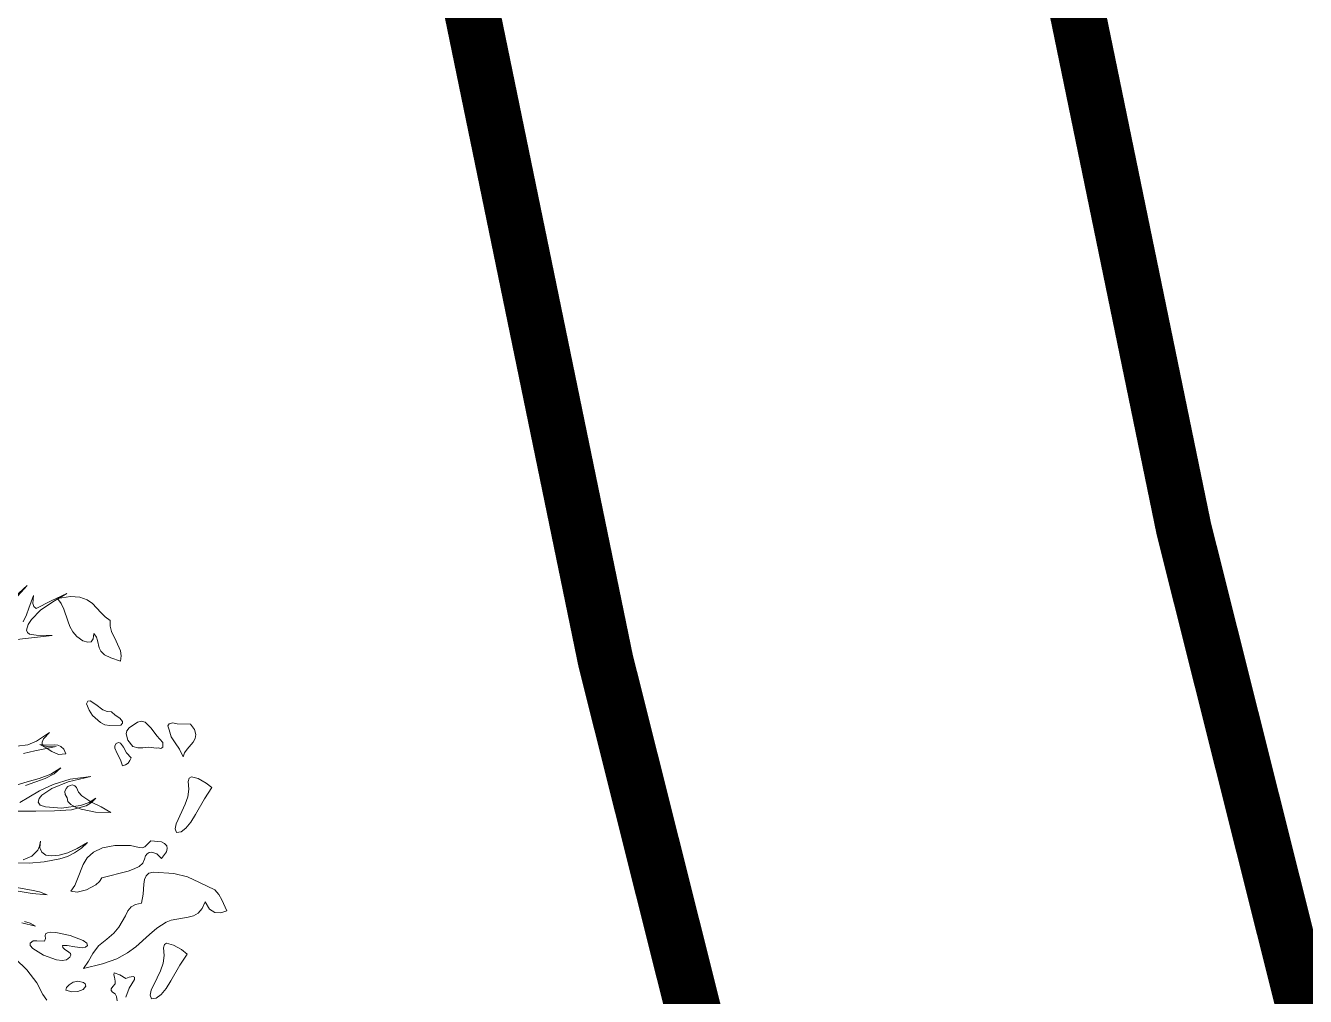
# Model space of a CAD drawing. Header units: inches. Extents: x -8940 to 26362, y -28010 to 990.
# Drawn here: x 4315.853 to 4318.563, y -7318.709 to -7316.653 of the extents above; entities that cross this region are included whole.
import ezdxf

# ---------------------------------------------------------------- set-up
doc = ezdxf.new("R2010")
doc.units = ezdxf.units.IN
doc.header["$MEASUREMENT"] = 0
doc.layers.add('Text', color=7, linetype='Continuous')
doc.layers.add('TREE', color=3, linetype='Continuous', lineweight=15)

# ---------------------------------------------------------------- blocks, each defined once
blk = doc.blocks.new('tree2')
at = {"layer": 'TREE'}
for points in [[(5207.9396, 5947.714), (5207.958, 5947.7183), (5207.9935, 5947.7254), (5207.9814, 5947.7251), (5207.9704, 5947.7269), (5207.9701, 5947.7328), (5207.9725, 5947.7383), (5207.9821, 5947.7485), (5207.9611, 5947.7343), (5207.9467, 5947.7282), (5207.9288, 5947.726)], [(5207.9186, 5947.9003), (5207.9867, 5947.9077), (5207.9605, 5947.9083), (5207.9494, 5947.9101), (5207.946, 5947.9129), (5207.9445, 5947.9169), (5207.9473, 5947.9259), (5207.9525, 5947.9342), (5207.9676, 5947.9496), (5207.9879, 5947.9634), (5208.011, 5947.977), (5207.9848, 5947.965), (5207.9605, 5947.952), (5207.9565, 5947.9557), (5207.9547, 5947.9606), (5207.9562, 5947.9736), (5207.9485, 5947.953), (5207.9445, 5947.9416), (5207.939, 5947.9305)], [(5207.9248, 5947.9668), (5207.9454, 5947.9899), (5207.9251, 5947.9714)], [(5208.0988, 5947.8657), (5208.0831, 5947.871), (5208.0726, 5947.8762), (5208.0668, 5947.882), (5208.0637, 5947.8876), (5208.0613, 5947.8996), (5208.0594, 5947.9051), (5208.0554, 5947.911), (5208.0542, 5947.9024), (5208.0508, 5947.8977), (5208.0452, 5947.8971), (5208.0369, 5947.8993), (5208.0274, 5947.9061), (5208.0209, 5947.9141), (5208.016, 5947.9227), (5208.0123, 5947.9322), (5208.0058, 5947.9513), (5208.0015, 5947.9606), (5207.9957, 5947.9689), (5208.0166, 5947.972), (5208.0323, 5947.9707), (5208.0443, 5947.9667), (5208.0529, 5947.9606), (5208.0665, 5947.9455), (5208.0736, 5947.9384), (5208.0822, 5947.9325), (5208.0819, 5947.9233), (5208.084, 5947.9147), (5208.0917, 5947.8984), (5208.0988, 5947.8827), (5208.1001, 5947.8743), (5208.0988, 5947.8657)], [(5208.0994, 5947.7607), (5208.0813, 5947.7598), (5208.0733, 5947.7613), (5208.0659, 5947.7647), (5208.0529, 5947.7764), (5208.0477, 5947.785), (5208.0431, 5947.7958), (5208.0455, 5947.7998), (5208.0489, 5947.8004), (5208.0582, 5947.7943), (5208.0702, 5947.7857), (5208.077, 5947.7829), (5208.0844, 5947.7823), (5208.0902, 5947.777), (5208.0979, 5947.7718), (5208.1025, 5947.7666), (5208.1022, 5947.7638), (5208.0994, 5947.7607)], [(5208.1576, 5947.7225), (5208.1456, 5947.7241), (5208.1358, 5947.7235), (5208.1275, 5947.7235), (5208.1195, 5947.7256), (5208.1108, 5947.7361), (5208.1081, 5947.7462), (5208.1096, 5947.7512), (5208.1133, 5947.7561), (5208.1272, 5947.7653), (5208.1336, 5947.7669), (5208.1395, 5947.7653), (5208.1496, 5947.7558), (5208.1586, 5947.7429), (5208.1684, 5947.7318), (5208.1684, 5947.7241), (5208.1653, 5947.7222), (5208.161, 5947.7231), (5208.1576, 5947.7225)], [(5208.1789, 5947.753), (5208.1767, 5947.7592), (5208.1792, 5947.7629), (5208.1847, 5947.7641), (5208.1924, 5947.7629), (5208.214, 5947.7623), (5208.2205, 5947.7533), (5208.2226, 5947.7453), (5208.2217, 5947.7385), (5208.2183, 5947.7324), (5208.2087, 5947.721), (5208.2044, 5947.7151), (5208.202, 5947.7087), (5208.1961, 5947.7213), (5208.189, 5947.7315), (5208.1823, 5947.7413), (5208.1789, 5947.753)], [(5208.0917, 5947.7302), (5208.0957, 5947.7318), (5208.0988, 5947.7308), (5208.1041, 5947.7244), (5208.109, 5947.7148), (5208.1164, 5947.7071), (5208.1145, 5947.7025), (5208.1114, 5947.6982), (5208.1071, 5947.6951), (5208.1025, 5947.6936), (5208.0991, 5947.7038), (5208.0936, 5947.7139), (5208.0896, 5947.7228), (5208.0896, 5947.7268), (5208.0917, 5947.7302)], [(5207.9371, 5947.4359), (5207.9593, 5947.4301), (5207.9504, 5947.435), (5207.9411, 5947.4381)], [(5207.9273, 5947.488), (5207.9537, 5947.4837), (5207.9784, 5947.4818), (5207.9661, 5947.4864), (5207.9525, 5947.4892), (5207.9251, 5947.4941)], [(5207.9069, 5947.5342), (5207.9488, 5947.5339), (5207.9738, 5947.5357), (5207.9993, 5947.5406), (5208.0119, 5947.5449), (5208.0236, 5947.5508), (5208.0347, 5947.5582), (5208.0449, 5947.5674), (5208.0279, 5947.5579), (5208.0122, 5947.5508), (5207.9981, 5947.5468), (5207.9861, 5947.5455), (5207.9765, 5947.5471), (5207.9698, 5947.5517), (5207.9667, 5947.5591), (5207.9673, 5947.5696), (5207.9661, 5947.5619), (5207.9633, 5947.5551), (5207.9531, 5947.5452), (5207.939, 5947.5394)], [(5207.9297, 5947.6191), (5207.9599, 5947.6191), (5207.9904, 5947.6195), (5208.0187, 5947.6216), (5208.0424, 5947.6281), (5208.0514, 5947.6333), (5208.0584, 5947.6404), (5208.0474, 5947.6336), (5208.0332, 5947.6287), (5208.0021, 5947.6241), (5207.9756, 5947.6262), (5207.967, 5947.6293), (5207.9639, 5947.6339), (5207.9654, 5947.6398), (5207.9698, 5947.6453), (5207.9861, 5947.6567), (5208.0129, 5947.6675), (5208.0501, 5947.6764), (5208.0162, 5947.6715), (5207.9885, 5947.6629), (5207.9661, 5947.6524), (5207.9482, 5947.6422), (5207.9337, 5947.6336)], [(5207.943, 5947.6613), (5207.9753, 5947.6727), (5207.9898, 5947.6804), (5208.0012, 5947.6903), (5207.9845, 5947.6798), (5207.9654, 5947.6727), (5207.9454, 5947.6675), (5207.926, 5947.6613)], [(5207.9664, 5947.7287), (5207.9778, 5947.7278), (5207.9901, 5947.7284), (5207.996, 5947.7278), (5208.0012, 5947.7253), (5208.0058, 5947.721), (5208.0092, 5947.7133), (5207.9969, 5947.7124), (5207.9864, 5947.717), (5207.9766, 5947.7235), (5207.9664, 5947.7287)], [(5208.1909, 5947.5843), (5208.1986, 5947.5852), (5208.2066, 5947.5914), (5208.2146, 5947.6012), (5208.2223, 5947.6135), (5208.2371, 5947.6394), (5208.2494, 5947.6579), (5208.2399, 5947.6653), (5208.2269, 5947.6726), (5208.2155, 5947.6754), (5208.2118, 5947.6733), (5208.2103, 5947.668), (5208.2115, 5947.6554), (5208.2097, 5947.6428), (5208.2054, 5947.6305), (5208.1998, 5947.6188), (5208.1903, 5947.5984), (5208.1887, 5947.5904), (5208.1909, 5947.5843)], [(5208.0831, 5947.6169), (5208.0671, 5947.6261), (5208.0502, 5947.6345), (5208.0354, 5947.6443), (5208.0298, 5947.6505), (5208.0265, 5947.6579), (5208.024, 5947.6609), (5208.0203, 5947.6622), (5208.0163, 5947.6616), (5208.0126, 5947.6597), (5208.0095, 5947.6563), (5208.0077, 5947.6517), (5208.008, 5947.6468), (5208.0111, 5947.6409), (5208.0126, 5947.6351), (5208.0172, 5947.6302), (5208.0249, 5947.6258), (5208.0345, 5947.6224), (5208.0579, 5947.6178), (5208.0831, 5947.6169)], [(5208.0172, 5947.4876), (5208.0277, 5947.4863), (5208.0431, 5947.49), (5208.0585, 5947.498), (5208.0643, 5947.5036), (5208.0686, 5947.5097), (5208.1118, 5947.5205), (5208.1216, 5947.5242), (5208.1299, 5947.5285), (5208.1358, 5947.5338), (5208.1385, 5947.5402), (5208.1401, 5947.5455), (5208.1429, 5947.5489), (5208.1462, 5947.551), (5208.1503, 5947.5516), (5208.1586, 5947.5489), (5208.1663, 5947.5415), (5208.1746, 5947.5525), (5208.1758, 5947.5578), (5208.1749, 5947.5621), (5208.1715, 5947.5658), (5208.1663, 5947.5686), (5208.1487, 5947.5704), (5208.1388, 5947.5603), (5208.1348, 5947.559), (5208.1299, 5947.5596), (5208.1154, 5947.5627), (5208.0899, 5947.5627), (5208.0693, 5947.5587), (5208.0545, 5947.5516), (5208.0443, 5947.5424), (5208.0375, 5947.5316), (5208.0286, 5947.5082), (5208.0237, 5947.4971), (5208.0172, 5947.4876)], [(5208.0383, 5947.3604), (5208.0463, 5947.3727), (5208.0534, 5947.3853), (5208.0626, 5947.3976), (5208.0765, 5947.4087), (5208.0882, 5947.4186), (5208.0965, 5947.4287), (5208.107, 5947.4472), (5208.1113, 5947.4552), (5208.1165, 5947.4617), (5208.1236, 5947.466), (5208.1338, 5947.4682), (5208.1362, 5947.4829), (5208.1372, 5947.4993), (5208.1384, 5947.5067), (5208.1412, 5947.5128), (5208.1458, 5947.5171), (5208.1532, 5947.519), (5208.1864, 5947.5168), (5208.2089, 5947.5113), (5208.2286, 5947.502), (5208.2539, 5947.4897), (5208.2609, 5947.482), (5208.2656, 5947.4734), (5208.2736, 5947.4552), (5208.2637, 5947.4521), (5208.2542, 5947.4528), (5208.2452, 5947.4583), (5208.2382, 5947.47), (5208.2332, 5947.4592), (5208.2268, 5947.4518), (5208.2191, 5947.4472), (5208.2101, 5947.4448), (5208.1914, 5947.4417), (5208.1821, 5947.4398), (5208.1738, 5947.4368), (5208.1587, 5947.4269), (5208.1467, 5947.4167), (5208.1242, 5947.3961), (5208.1107, 5947.3863), (5208.0928, 5947.3767), (5208.0694, 5947.3681), (5208.0383, 5947.3604)], [(5208.0036, 5947.3983), (5208.0116, 5947.3986), (5208.0242, 5947.3962), (5208.0368, 5947.3946), (5208.0415, 5947.3956), (5208.0448, 5947.3983), (5208.0436, 5947.4023), (5208.0374, 5947.4067), (5208.0162, 5947.4147), (5207.9928, 5947.4196), (5207.9839, 5947.4202), (5207.9789, 5947.419), (5207.9756, 5947.4174), (5207.9752, 5947.414), (5207.9759, 5947.41), (5207.9743, 5947.4054), (5207.9617, 5947.4063), (5207.9555, 5947.406), (5207.9506, 5947.4023), (5207.9506, 5947.3986), (5207.9549, 5947.3934), (5207.9725, 5947.3826), (5207.9937, 5947.3749), (5208.0033, 5947.3737), (5208.0103, 5947.3749), (5208.0156, 5947.3792), (5208.0174, 5947.3826), (5208.0168, 5947.3854), (5208.014, 5947.3876), (5208.007, 5947.3922), (5208.0045, 5947.3949), (5208.0036, 5947.3983)], [(5207.9267, 5947.3762), (5207.9449, 5947.3583), (5207.9615, 5947.3371), (5207.9711, 5947.318), (5207.9781, 5947.3085)], [(5208.1501, 5947.3108), (5208.1578, 5947.3118), (5208.1658, 5947.3179), (5208.1738, 5947.3278), (5208.1815, 5947.3401), (5208.1963, 5947.366), (5208.2086, 5947.3844), (5208.1991, 5947.3918), (5208.1862, 5947.3992), (5208.1748, 5947.402), (5208.1711, 5947.3998), (5208.1695, 5947.3946), (5208.1708, 5947.382), (5208.1689, 5947.3693), (5208.1646, 5947.357), (5208.1591, 5947.3453), (5208.1495, 5947.325), (5208.148, 5947.317), (5208.1501, 5947.3108)], [(5208.0903, 5947.3395), (5208.0894, 5947.3461), (5208.0883, 5947.3499), (5208.0885, 5947.3533), (5208.098, 5947.3499), (5208.1078, 5947.3441), (5208.1135, 5947.3464), (5208.1196, 5947.3473), (5208.1219, 5947.3464), (5208.1222, 5947.3427), (5208.1132, 5947.3283), (5208.1078, 5947.3134)], [(5208.0937, 5947.3073), (5208.0926, 5947.3148), (5208.09, 5947.3188), (5208.0857, 5947.3217), (5208.0836, 5947.3243), (5208.0836, 5947.3269), (5208.0862, 5947.3312), (5208.09, 5947.3355), (5208.0903, 5947.3395)], [(5208.0094, 5947.325), (5208.019, 5947.3223), (5208.0291, 5947.3226), (5208.0374, 5947.326), (5208.0418, 5947.3318), (5208.0411, 5947.3352), (5208.0384, 5947.3377), (5208.0291, 5947.3395), (5208.0214, 5947.338), (5208.0147, 5947.334), (5208.01, 5947.3294), (5208.0094, 5947.325)]]:
    blk.add_lwpolyline(points, dxfattribs=at)

msp = doc.modelspace()

# ---------------------------------------------------------------- hatches: boundary and pattern name
at = {"layer": 'Text', "lineweight": 25}
h = msp.add_hatch(dxfattribs=at)
h.set_pattern_fill('ACAD_ISO07W100', color=0, scale=0.784833, style=0)
h.set_pattern_definition([(0, (-582.442, -27753.198), (0, 3.9241642), [0.3924164, -2.35449854])])
h.paths.add_polyline_path([(4453.012436, -7368.509246), (4432.544063, -7360.765981), (4417.35118, -7356.454306), (4399.865945, -7352.632595), (4389.807755, -7348.417064), (4382.319111, -7347.246699), (4375.943644, -7343.680138), (4368.217405, -7333.076598), (4361.929936, -7322.334389), (4357.719224, -7314.672477), (4356.412451, -7309.03143), (4355.412858, -7306.651874), (4313.200953, -7306.651874), (4313.200953, -7400.608297), (4453.122434, -7400.608297)])
h.paths.add_polyline_path([(4387.774257, -7337.654416), (4394.795484, -7337.654416), (4394.795484, -7334.638043), (4387.774257, -7334.638043)], flags=25)

# ---------------------------------------------------------------- linework, layer by layer
at = {"layer": 'Text', "const_width": 0.117725}
for points in [[(4316.020273, -7306.620443), (4317.324734, -7312.954964), (4318.30555, -7317.71785), (4319.417002, -7322.1458), (4319.672196, -7323.968832), (4319.5094, -7325.721606)], [(4314.881718, -7306.729529), (4316.094809, -7313.208241), (4317.081051, -7317.997474), (4318.182704, -7322.386386), (4318.408331, -7323.998201), (4318.258511, -7325.611268), (4318.098159, -7327.530757)]]:
    msp.add_lwpolyline(points, dxfattribs=at)

# ---------------------------------------------------------------- block references
at = {"layer": 'TREE', "color": 3, "xscale": 1.288602291024512, "yscale": 1.288602291008523, "zscale": 1.288602291016571}
msp.add_blockref('tree2', (-2395.114666, -14982.432223), dxfattribs=at)

doc.saveas('drawing.dxf')
